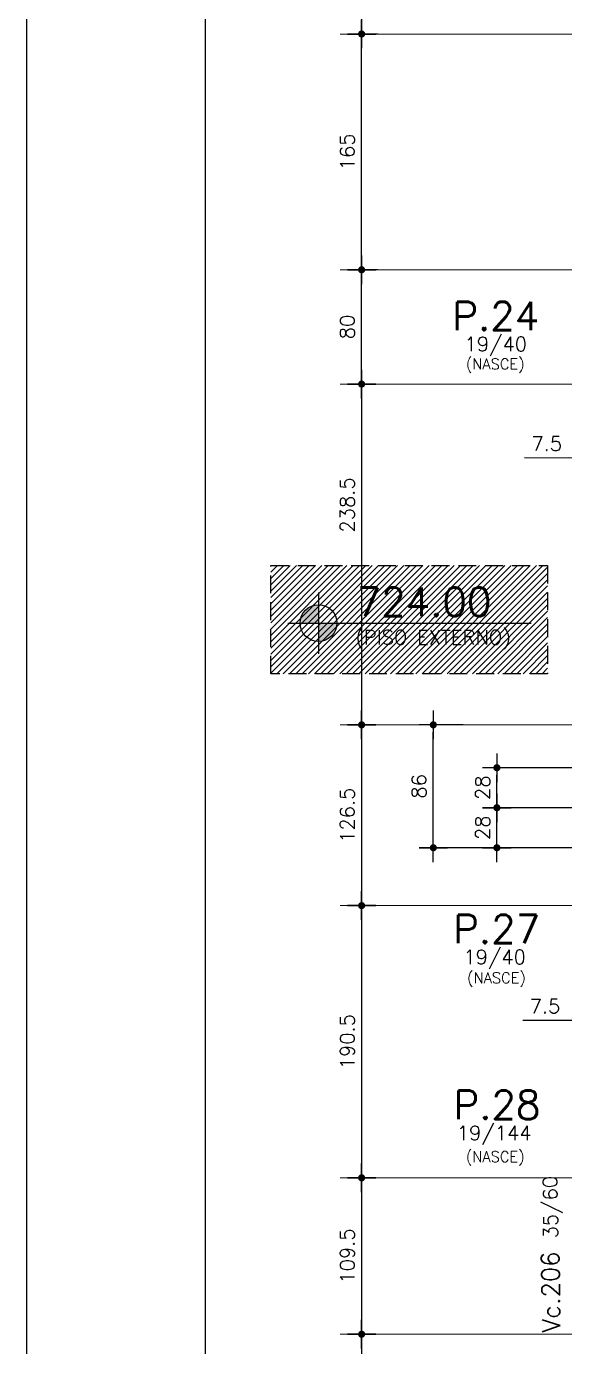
# Model space of a CAD drawing. Header units: inches. Extents: x 0 to 5940, y 0 to 4205.
# Drawn here: x 0 to 377, y 1956 to 2880 of the extents above; entities that cross this region are included whole.
import ezdxf
from ezdxf.enums import TextEntityAlignment as Align

# ---------------------------------------------------------------- set-up
doc = ezdxf.new("R2010")
doc.units = ezdxf.units.IN
doc.header["$LTSCALE"] = 50
doc.header["$MEASUREMENT"] = 0
doc.linetypes.add('HIDDEN', pattern=[0.375, 0.25, -0.125])
for name, color, linetype in [('COTA', 6, 'Continuous'), ('FO-TEXTO-VIGAS', 3, 'Continuous'), ('FOLHA', 7, 'Continuous'), ('NIVEL-ARQUITETURA', 3, 'Continuous')]:
    doc.layers.add(name, color=color, linetype=linetype)
doc.layers.add('FO-Eixos', color=150, linetype='Continuous', lineweight=5)
doc.layers.add('FO-Textos dos pilares', color=3, linetype='Continuous', lineweight=20)
doc.styles.add('ROMANS', font='romans.shx')
doc.dimstyles.new('COTA_50', dxfattribs={"dimscale": 5, "dimtxt": 2, "dimasz": 1, "dimexe": 2, "dimexo": 1.5, "dimgap": 1, "dimtad": 1, "dimzin": 12, "dimdsep": 46, "dimtxsty": 'ROMANS', "dimblk1": 'COTA', "dimblk2": 'COTA', "dimsah": 1, "dimcen": -4, "dimdle": 1.5, "dimclrd": 6, "dimclre": 6, "dimclrt": 3, "dimadec": 0, "dimazin": 0, "dimtfac": 1, "dimtofl": 0, "dimtmove": 0, "dimatfit": 3, "dimldrblk": 'COTA', "dimfxl": 1, "dimtolj": 1, "dimtzin": 12, "dimarcsym": 0})

# ---------------------------------------------------------------- blocks, each defined once
blk = doc.blocks.new('COTA')
at = {"layer": 'COTA'}
for p, q in [((0, -2), (0, 2)), ((2, 0), (-2, 0))]:
    blk.add_line(p, q, dxfattribs=at)
at = {"layer": 'COTA', "const_width": 0.5}
blk.add_lwpolyline([(-0.25, 0, 1), (0.25, 0, 1)], format="xyb", close=True, dxfattribs=at)
blk = doc.blocks.new('*D110')
at = {"layer": 'COTA', "color": 6, "lineweight": -2, "transparency": 16777216}
for p, q in [((388.35, 2188.47), (388.35, 2194.32)), ((395.85, 2188.44), (395.85, 2194.32)), ((383.35, 2184.32), (347.39, 2184.32)), ((400.85, 2184.32), (405.85, 2184.32))]:
    blk.add_line(p, q, dxfattribs=at)
at = {"layer": 'Defpoints', "color": 0, "transparency": 16777216}
for p in [(388.35, 2184.32), (388.35, 2180.97), (395.85, 2180.94)]:
    blk.add_point(p, dxfattribs=at)
at = {"layer": 'COTA', "color": 6, "lineweight": -2, "transparency": 16777216, "xscale": 5, "yscale": 5, "zscale": 5}
blk.add_blockref('COTA', (388.35, 2184.32), dxfattribs=at)
at = {"layer": 'COTA', "color": 6, "lineweight": -2, "transparency": 16777216, "xscale": 5, "yscale": 5, "zscale": 5, "rotation": 180}
blk.add_blockref('COTA', (395.85, 2184.32), dxfattribs=at)
at = {"layer": 'COTA', "color": 3, "transparency": 16777216, "insert": (362.87, 2194.32), "char_height": 10, "attachment_point": 5, "style": 'ROMANS'}
blk.add_mtext('\\A1;7.5', dxfattribs=at)
blk = doc.blocks.new('*D175')
at = {"layer": 'COTA', "color": 6, "lineweight": -2, "transparency": 16777216}
for p, q in [((238.59, 2992.21), (224.57, 2992.21)), ((234.57, 2987.21), (234.57, 2879.71)), ((238.59, 2874.71), (224.57, 2874.71))]:
    blk.add_line(p, q, dxfattribs=at)
at = {"layer": 'Defpoints', "color": 0, "transparency": 16777216}
for p in [(246.09, 2992.21), (234.57, 2874.71), (246.09, 2874.71)]:
    blk.add_point(p, dxfattribs=at)
at = {"layer": 'COTA', "color": 6, "lineweight": -2, "transparency": 16777216, "xscale": 5, "yscale": 5, "zscale": 5}
for p, rotation in [((234.57, 2992.21), 90), ((234.57, 2874.71), 270)]:
    blk.add_blockref('COTA', p, dxfattribs=dict(at, rotation=rotation))
at = {"layer": 'COTA', "color": 3, "transparency": 16777216, "insert": (224.57, 2933.46), "char_height": 10, "attachment_point": 5, "rotation": 90, "style": 'ROMANS'}
blk.add_mtext('\\A1;117.5', dxfattribs=at)
blk = doc.blocks.new('*D176')
at = {"layer": 'COTA', "color": 6, "lineweight": -2, "transparency": 16777216}
for p, q in [((234.57, 2624.71), (234.57, 2396.21)), ((234.76, 2629.71), (244.57, 2629.71)), ((234.76, 2391.21), (244.57, 2391.21))]:
    blk.add_line(p, q, dxfattribs=at)
at = {"layer": 'Defpoints', "color": 0, "transparency": 16777216}
for p in [(227.26, 2629.71), (227.26, 2391.21), (234.57, 2391.21)]:
    blk.add_point(p, dxfattribs=at)
at = {"layer": 'COTA', "color": 6, "lineweight": -2, "transparency": 16777216, "xscale": 5, "yscale": 5, "zscale": 5}
for p, rotation in [((234.57, 2629.71), 90), ((234.57, 2391.21), 270)]:
    blk.add_blockref('COTA', p, dxfattribs=dict(at, rotation=rotation))
at = {"layer": 'COTA', "color": 3, "transparency": 16777216, "insert": (224.57, 2545.08), "char_height": 10, "attachment_point": 5, "rotation": 90, "style": 'ROMANS'}
blk.add_mtext('\\A1;238.5', dxfattribs=at)
blk = doc.blocks.new('*D177')
at = {"layer": 'COTA', "color": 6, "lineweight": -2, "transparency": 16777216}
for p, q in [((239.16, 2391.21), (224.57, 2391.21)), ((234.57, 2386.21), (234.57, 2269.71)), ((239.16, 2264.71), (224.57, 2264.71))]:
    blk.add_line(p, q, dxfattribs=at)
at = {"layer": 'Defpoints', "color": 0, "transparency": 16777216}
for p in [(246.66, 2391.21), (234.57, 2264.71), (246.66, 2264.71)]:
    blk.add_point(p, dxfattribs=at)
at = {"layer": 'COTA', "color": 6, "lineweight": -2, "transparency": 16777216, "xscale": 5, "yscale": 5, "zscale": 5}
for p, rotation in [((234.57, 2391.21), 90), ((234.57, 2264.71), 270)]:
    blk.add_blockref('COTA', p, dxfattribs=dict(at, rotation=rotation))
at = {"layer": 'COTA', "color": 3, "transparency": 16777216, "insert": (224.57, 2327.96), "char_height": 10, "attachment_point": 5, "rotation": 90, "style": 'ROMANS'}
blk.add_mtext('\\A1;126.5', dxfattribs=at)
blk = doc.blocks.new('*D178')
at = {"layer": 'COTA', "color": 6, "lineweight": -2, "transparency": 16777216}
for p, q in [((238.42, 2264.71), (224.57, 2264.71)), ((234.57, 2259.71), (234.57, 2079.21)), ((238.42, 2074.21), (224.57, 2074.21))]:
    blk.add_line(p, q, dxfattribs=at)
at = {"layer": 'Defpoints', "color": 0, "transparency": 16777216}
for p in [(245.92, 2264.71), (234.57, 2074.21), (245.92, 2074.21)]:
    blk.add_point(p, dxfattribs=at)
at = {"layer": 'COTA', "color": 6, "lineweight": -2, "transparency": 16777216, "xscale": 5, "yscale": 5, "zscale": 5}
for p, rotation in [((234.57, 2264.71), 90), ((234.57, 2074.21), 270)]:
    blk.add_blockref('COTA', p, dxfattribs=dict(at, rotation=rotation))
at = {"layer": 'COTA', "color": 3, "transparency": 16777216, "insert": (224.57, 2169.46), "char_height": 10, "attachment_point": 5, "rotation": 90, "style": 'ROMANS'}
blk.add_mtext('\\A1;190.5', dxfattribs=at)
blk = doc.blocks.new('*D179')
at = {"layer": 'COTA', "color": 6, "lineweight": -2, "transparency": 16777216}
for p, q in [((239.17, 2074.21), (224.57, 2074.21)), ((234.57, 2069.21), (234.57, 1969.71)), ((239.17, 1964.71), (224.57, 1964.71))]:
    blk.add_line(p, q, dxfattribs=at)
at = {"layer": 'Defpoints', "color": 0, "transparency": 16777216}
for p in [(246.67, 2074.21), (234.57, 1964.71), (246.67, 1964.71)]:
    blk.add_point(p, dxfattribs=at)
at = {"layer": 'COTA', "color": 6, "lineweight": -2, "transparency": 16777216, "xscale": 5, "yscale": 5, "zscale": 5}
for p, rotation in [((234.57, 2074.21), 90), ((234.57, 1964.71), 270)]:
    blk.add_blockref('COTA', p, dxfattribs=dict(at, rotation=rotation))
at = {"layer": 'COTA', "color": 3, "transparency": 16777216, "insert": (224.57, 2019.46), "char_height": 10, "attachment_point": 5, "rotation": 90, "style": 'ROMANS'}
blk.add_mtext('\\A1;109.5', dxfattribs=at)
blk = doc.blocks.new('*D268')
at = {"layer": 'COTA', "color": 6, "lineweight": -2, "transparency": 16777216}
for p, q in [((389.57, 2584.56), (389.58, 2587.95)), ((397.07, 2584.53), (397.08, 2587.93)), ((384.55, 2577.97), (348.6, 2578.07)), ((402.05, 2577.91), (407.05, 2577.9))]:
    blk.add_line(p, q, dxfattribs=at)
at = {"layer": 'Defpoints', "color": 0, "transparency": 16777216}
for p in [(389.55, 2577.95), (389.55, 2577.06), (397.05, 2577.03)]:
    blk.add_point(p, dxfattribs=at)
at = {"layer": 'COTA', "color": 6, "lineweight": -2, "transparency": 16777216, "xscale": 5, "yscale": 5, "zscale": 5}
for p, rotation in [((389.55, 2577.95), 359.8263163516679), ((397.05, 2577.93), 179.8263163516679)]:
    blk.add_blockref('COTA', p, dxfattribs=dict(at, rotation=rotation))
at = {"layer": 'COTA', "color": 3, "transparency": 16777216, "insert": (364.1, 2588.03), "char_height": 10, "attachment_point": 5, "rotation": 359.82632, "style": 'ROMANS'}
blk.add_mtext('\\A1;7.5', dxfattribs=at)
blk = doc.blocks.new('*D317')
at = {"layer": 'COTA', "color": 6, "lineweight": -2, "transparency": 16777216}
for p, q in [((305.58, 2391.21), (274.73, 2391.21)), ((284.73, 2310.21), (284.73, 2386.21)), ((393.64, 2305.21), (274.73, 2305.21))]:
    blk.add_line(p, q, dxfattribs=at)
at = {"layer": 'Defpoints', "color": 0, "transparency": 16777216}
for p in [(284.73, 2391.21), (313.08, 2391.21), (401.14, 2305.21)]:
    blk.add_point(p, dxfattribs=at)
at = {"layer": 'COTA', "color": 6, "lineweight": -2, "transparency": 16777216, "xscale": 5, "yscale": 5, "zscale": 5}
for p, rotation in [((284.73, 2391.21), 90), ((284.73, 2305.21), 270)]:
    blk.add_blockref('COTA', p, dxfattribs=dict(at, rotation=rotation))
at = {"layer": 'COTA', "color": 3, "transparency": 16777216, "insert": (274.73, 2348.21), "char_height": 10, "attachment_point": 5, "rotation": 90, "style": 'ROMANS'}
blk.add_mtext('\\A1;86', dxfattribs=at)
blk = doc.blocks.new('*D318')
at = {"layer": 'COTA', "color": 6, "lineweight": -2, "transparency": 16777216}
for p, q in [((393.73, 2333.21), (319.23, 2333.21)), ((329.23, 2310.21), (329.23, 2328.21)), ((393.64, 2305.21), (319.23, 2305.21))]:
    blk.add_line(p, q, dxfattribs=at)
at = {"layer": 'Defpoints', "color": 0, "transparency": 16777216}
for p in [(329.23, 2333.21), (401.23, 2333.21), (401.14, 2305.21)]:
    blk.add_point(p, dxfattribs=at)
at = {"layer": 'COTA', "color": 6, "lineweight": -2, "transparency": 16777216, "xscale": 5, "yscale": 5, "zscale": 5}
for p, rotation in [((329.23, 2333.21), 90), ((329.23, 2305.21), 270)]:
    blk.add_blockref('COTA', p, dxfattribs=dict(at, rotation=rotation))
at = {"layer": 'COTA', "color": 3, "transparency": 16777216, "insert": (319.23, 2319.21), "char_height": 10, "attachment_point": 5, "rotation": 90, "style": 'ROMANS'}
blk.add_mtext('\\A1;28', dxfattribs=at)
blk = doc.blocks.new('*D319')
at = {"layer": 'COTA', "color": 6, "lineweight": -2, "transparency": 16777216}
for p, q in [((393.81, 2361.21), (319.23, 2361.21)), ((329.23, 2338.21), (329.23, 2356.21)), ((393.73, 2333.21), (319.23, 2333.21))]:
    blk.add_line(p, q, dxfattribs=at)
at = {"layer": 'Defpoints', "color": 0, "transparency": 16777216}
for p in [(329.23, 2361.21), (401.31, 2361.21), (401.23, 2333.21)]:
    blk.add_point(p, dxfattribs=at)
at = {"layer": 'COTA', "color": 6, "lineweight": -2, "transparency": 16777216, "xscale": 5, "yscale": 5, "zscale": 5}
for p, rotation in [((329.23, 2361.21), 90), ((329.23, 2333.21), 270)]:
    blk.add_blockref('COTA', p, dxfattribs=dict(at, rotation=rotation))
at = {"layer": 'COTA', "color": 3, "transparency": 16777216, "insert": (319.23, 2347.21), "char_height": 10, "attachment_point": 5, "rotation": 90, "style": 'ROMANS'}
blk.add_mtext('\\A1;28', dxfattribs=at)
blk = doc.blocks.new('*D356')
at = {"layer": 'COTA', "color": 6, "lineweight": -2, "transparency": 16777216}
for p, q in [((242.97, 2709.71), (224.57, 2709.71)), ((234.57, 2634.71), (234.57, 2704.71)), ((242.97, 2629.71), (224.57, 2629.71))]:
    blk.add_line(p, q, dxfattribs=at)
at = {"layer": 'Defpoints', "color": 0, "transparency": 16777216}
for p in [(234.57, 2709.71), (250.47, 2709.71), (250.47, 2629.71)]:
    blk.add_point(p, dxfattribs=at)
at = {"layer": 'COTA', "color": 6, "lineweight": -2, "transparency": 16777216, "xscale": 5, "yscale": 5, "zscale": 5}
for p, rotation in [((234.57, 2709.71), 90), ((234.57, 2629.71), 270)]:
    blk.add_blockref('COTA', p, dxfattribs=dict(at, rotation=rotation))
at = {"layer": 'COTA', "color": 3, "transparency": 16777216, "insert": (224.57, 2669.71), "char_height": 10, "attachment_point": 5, "rotation": 90, "style": 'ROMANS'}
blk.add_mtext('\\A1;80', dxfattribs=at)
blk = doc.blocks.new('*D357')
at = {"layer": 'COTA', "color": 6, "lineweight": -2, "transparency": 16777216}
for p, q in [((245.88, 2874.71), (224.57, 2874.71)), ((234.57, 2714.71), (234.57, 2869.71)), ((245.88, 2709.71), (224.57, 2709.71))]:
    blk.add_line(p, q, dxfattribs=at)
at = {"layer": 'Defpoints', "color": 0, "transparency": 16777216}
for p in [(234.57, 2874.71), (253.38, 2874.71), (253.38, 2709.71)]:
    blk.add_point(p, dxfattribs=at)
at = {"layer": 'COTA', "color": 6, "lineweight": -2, "transparency": 16777216, "xscale": 5, "yscale": 5, "zscale": 5}
for p, rotation in [((234.57, 2874.71), 90), ((234.57, 2709.71), 270)]:
    blk.add_blockref('COTA', p, dxfattribs=dict(at, rotation=rotation))
at = {"layer": 'COTA', "color": 3, "transparency": 16777216, "insert": (224.57, 2792.21), "char_height": 10, "attachment_point": 5, "rotation": 90, "style": 'ROMANS'}
blk.add_mtext('\\A1;165', dxfattribs=at)
blk = doc.blocks.new('*D414')
at = {"layer": 'COTA', "color": 6, "lineweight": -2, "transparency": 16777216}
for p, q in [((238.04, 1964.71), (224.57, 1964.71)), ((234.57, 1959.71), (234.57, 1773.71)), ((404.6, 1768.71), (224.57, 1768.71))]:
    blk.add_line(p, q, dxfattribs=at)
at = {"layer": 'Defpoints', "color": 0, "transparency": 16777216}
for p in [(245.54, 1964.71), (234.57, 1768.71), (412.1, 1768.71)]:
    blk.add_point(p, dxfattribs=at)
at = {"layer": 'COTA', "color": 6, "lineweight": -2, "transparency": 16777216, "xscale": 5, "yscale": 5, "zscale": 5}
for p, rotation in [((234.57, 1964.71), 90), ((234.57, 1768.71), 270)]:
    blk.add_blockref('COTA', p, dxfattribs=dict(at, rotation=rotation))
at = {"layer": 'COTA', "color": 3, "transparency": 16777216, "insert": (224.57, 1866.71), "char_height": 10, "attachment_point": 5, "rotation": 90, "style": 'ROMANS'}
blk.add_mtext('\\A1;196', dxfattribs=at)

msp = doc.modelspace()

# ---------------------------------------------------------------- hatches: boundary and pattern name
at = {"layer": 'NIVEL-ARQUITETURA'}
h = msp.add_hatch(dxfattribs=at)
h.set_pattern_fill('ANSI31', color=253, scale=25)
h.set_pattern_definition([(45, (-6377.01, 7643.7325), (-2.2097087, 2.2097087), [])])
h.paths.add_polyline_path([(364.734, 2502.662), (171.074, 2502.662), (171.074, 2427.024), (364.734, 2427.024)])
h = msp.add_hatch(color=1, dxfattribs=at)
h.paths.add_polyline_path([(216.238, 2457.504), (217.215, 2462.412), (204.39, 2462.412), (204.39, 2453.483), (209.709, 2450.839), (213.458, 2453.344)])
h.paths.add_polyline_path([(204.39, 2453.483), (204.39, 2449.587), (209.298, 2450.564), (209.709, 2450.839)])
h.paths.add_polyline_path([(204.39, 2475.237), (199.482, 2474.261), (195.321, 2471.481), (192.541, 2467.32), (191.565, 2462.412), (204.39, 2462.412)])

# ---------------------------------------------------------------- linework, layer by layer
at = {"layer": 'FO-Eixos'}
for p, q in [((630.414, 2874.707), (219.571, 2874.707)), ((219.571, 2709.707), (3542.289, 2709.707)), ((219.571, 2629.707), (407.889, 2629.707)), ((675.5, 2391.207), (219.571, 2391.207)), ((219.571, 2264.707), (407.569, 2264.707)), ((219.571, 2074.207), (3209.151, 2074.207)), ((219.571, 1964.707), (1094.698, 1964.707))]:
    msp.add_line(p, q, dxfattribs=at)
at = {"layer": 'FOLHA', "color": 1}
msp.add_line((125, 4155), (125, 50), dxfattribs=at)
at = {"layer": 'FOLHA'}
msp.add_lwpolyline([(0, 4205), (0, 0), (5940, 0), (5940, 4205)], close=True, dxfattribs=at)
at = {"layer": 'NIVEL-ARQUITETURA', "color": 3, "linetype": 'HIDDEN'}
for p, q in [((171.074, 2427.024), (171.074, 2502.662)), ((171.074, 2502.662), (364.734, 2502.662)), ((364.734, 2502.662), (364.734, 2427.024)), ((364.734, 2427.024), (171.074, 2427.024))]:
    msp.add_line(p, q, dxfattribs=at)
at = {"layer": 'NIVEL-ARQUITETURA', "color": 1}
for p, q in [((204.39, 2483.955), (204.39, 2440.87)), ((182.847, 2462.412), (353.156, 2462.412))]:
    msp.add_line(p, q, dxfattribs=at)
msp.add_circle((204.39, 2462.412), 12.825, dxfattribs=at)

# ---------------------------------------------------------------- texts
at = {"layer": 'FO-TEXTO-VIGAS', "style": 'ROMANS'}
msp.add_text('35/60', height=10, rotation=90.736888, dxfattribs=at).set_placement((371.933, 2031.884))
at = {"layer": 'FO-TEXTO-VIGAS', "color": 1, "style": 'ROMANS'}
msp.add_text('Vc.206', height=12.5, rotation=90.736888, dxfattribs=at).set_placement((373.481, 1965.947))
at = {"layer": 'FO-Textos dos pilares', "color": 1, "style": 'ROMANS'}
for s, p in [('P.24', (298.028, 2667.372)), ('P.27', (298.65, 2238.369)), ('P.28', (298.829, 2115.305))]:
    msp.add_text(s, height=20, dxfattribs=at).set_placement(p)
at = {"layer": 'FO-Textos dos pilares', "color": 3, "style": 'ROMANS'}
for s, p in [('19/40', (306.612, 2652.68)), ('19/40', (305.755, 2223.677)), ('19/144', (301.18, 2100.612))]:
    msp.add_text(s, height=10, dxfattribs=at).set_placement(p)
at = {"layer": 'FO-Textos dos pilares', "color": 4, "style": 'ROMANS'}
for p in [(307.496, 2640.061), (308.358, 2210.415), (307.496, 2085.247)]:
    msp.add_text('(NASCE)', height=7.5, dxfattribs=at).set_placement(p)
at = {"layer": 'NIVEL-ARQUITETURA', "color": 1, "style": 'ROMANS'}
msp.add_text('724.00', height=20, dxfattribs=at).set_placement((231.104, 2467.272))
at = {"layer": 'NIVEL-ARQUITETURA', "color": 3, "style": 'ROMANS'}
msp.add_text('(PISO EXTERNO)', height=10, dxfattribs=at).set_placement((284.557, 2447.534), align=Align.CENTER)

# ---------------------------------------------------------------- dimensions: what is measured, and where the dimension line sits
at = {"layer": 'COTA'}
for base, p1, p2, picture, middle in [((234.571, 2874.707), (246.094, 2992.207), (246.094, 2874.707), '*D175', (224.571, 2933.457)), ((234.571, 2874.707), (253.377, 2709.707), (253.377, 2874.707), '*D357', (224.571, 2792.207)), ((234.571, 2709.707), (250.474, 2629.707), (250.474, 2709.707), '*D356', (224.571, 2669.707)), ((234.571, 2264.707), (246.661, 2391.207), (246.661, 2264.707), '*D177', (224.571, 2327.957)), ((284.727, 2391.207), (401.143, 2305.207), (313.08, 2391.207), '*D317', (274.727, 2348.207)), ((329.226, 2361.207), (401.226, 2333.207), (401.309, 2361.207), '*D319', (319.226, 2347.207)), ((329.226, 2333.207), (401.143, 2305.207), (401.226, 2333.207), '*D318', (319.226, 2319.207)), ((234.571, 2074.207), (245.921, 2264.707), (245.921, 2074.207), '*D178', (224.571, 2169.457)), ((234.571, 1964.707), (246.674, 2074.207), (246.674, 1964.707), '*D179', (224.571, 2019.457)), ((234.571, 1768.707), (245.544, 1964.707), (412.097, 1768.707), '*D414', (224.571, 1866.707))]:
    dim = msp.add_linear_dim(base=base, p1=p1, p2=p2, angle=90, dimstyle='COTA_50', dxfattribs=at)
    dim.commit()
    dim.dimension.update_dxf_attribs({"geometry": picture, "text_midpoint": middle})
dim = msp.add_linear_dim(base=(234.571, 2391.207), p1=(227.258, 2629.707), p2=(227.258, 2391.207), angle=90, dimstyle='COTA_50', dxfattribs=at)
dim.commit()
dim.dimension.update_dxf_attribs({"geometry": '*D176', "text_midpoint": (234.571, 2545.076), "dimtype": 160})
dim = msp.add_aligned_dim(p1=(397.048, 2577.033), p2=(389.548, 2577.056), distance=-0.894, dimstyle='COTA_50', dxfattribs=at)
dim.commit()
dim.dimension.update_dxf_attribs({"geometry": '*D268', "text_midpoint": (364.105, 2588.027)})
dim = msp.add_linear_dim(base=(388.347, 2184.325), p1=(395.847, 2180.944), p2=(388.347, 2180.966), dimstyle='COTA_50', dxfattribs=at)
dim.commit()
dim.dimension.update_dxf_attribs({"geometry": '*D110', "text_midpoint": (362.871, 2194.325)})

doc.saveas('drawing.dxf')
